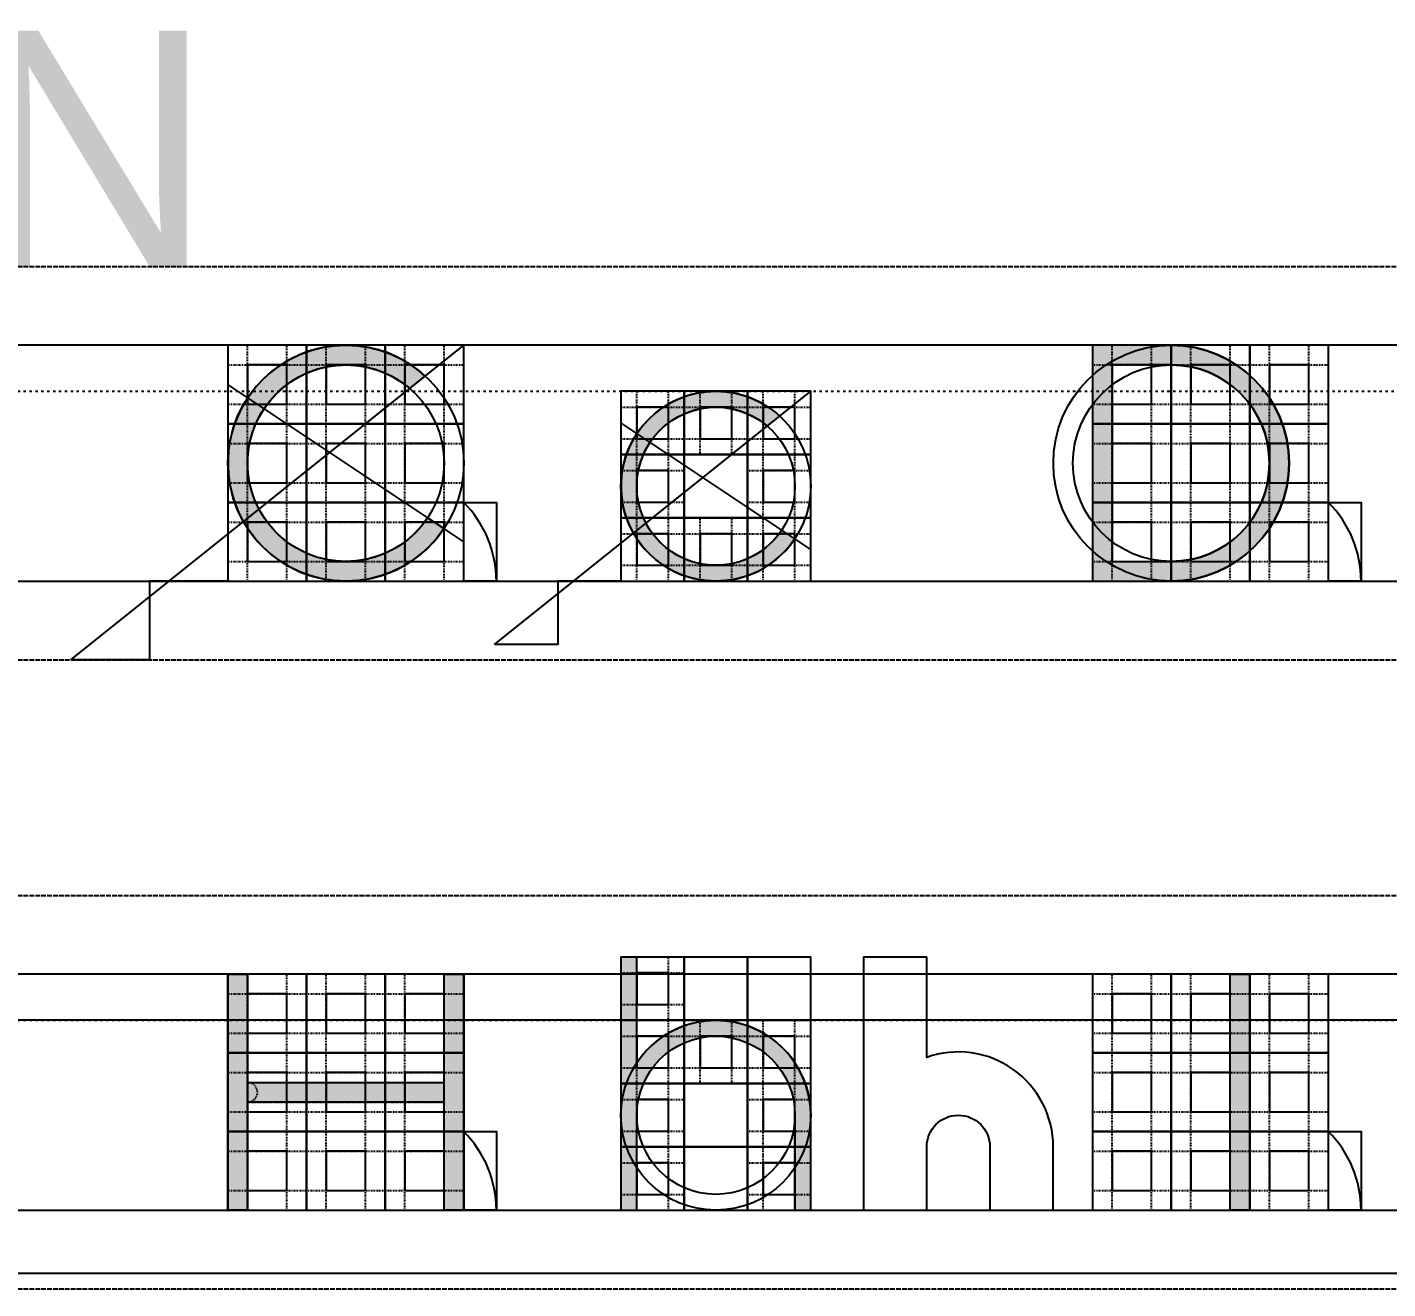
# Model space of a CAD drawing. Header units: millimetres. Extents: x -19 to 3010, y -292 to 470.
# Drawn here: x 2669.5 to 2842.5, y 310 to 470.4 of the extents above; entities that cross this region are included whole.
import ezdxf

# ---------------------------------------------------------------- set-up
doc = ezdxf.new("R2010")
doc.units = ezdxf.units.MM
doc.linetypes.add('ACAD_ISO02W100', pattern=[15, 12, -3])
doc.linetypes.add('ACAD_ISO03W100', pattern=[30, 12, -18])
for name, color, linetype in [('GUIDES', 252, 'Continuous'), ('guides_minor', 12, 'Continuous'), ('Lettering', 7, 'Continuous'), ('LINES', 252, 'Continuous'), ('Outlines', 5, 'Continuous')]:
    doc.layers.add(name, color=color, linetype=linetype)
doc.styles.get("Standard").update_dxf_attribs({"font": 'arial.ttf'})
doc.dimstyles.new('ISO-25', dxfattribs={"dimtxt": 2.5, "dimasz": 2.5, "dimexe": 1.25, "dimexo": 0.625, "dimtad": 1, "dimtxsty": 'Standard', "dimcen": 2.5, "dimadec": 0, "dimazin": 0, "dimtfac": 1, "dimtmove": 0, "dimatfit": 3, "dimfxl": 1, "dimarcsym": 0})

# ---------------------------------------------------------------- blocks, each defined once
blk = doc.blocks.new('*D46')
at = {"layer": 'Defpoints', "color": 0, "transparency": 16777216}
for p in [(2965.000000000001, 344.1421356237311), (2460.000000000005, 311.9526214587565), (2965.000000000001, 311.9526214587566)]:
    blk.add_point(p, dxfattribs=at)
at = {"layer": 'guides_minor', "color": 0, "lineweight": -2, "transparency": 16777216}
for p, q in [((2964.375000000001, 344.1421356237311), (2458.750000000005, 344.142135623731)), ((2460.000000000005, 341.642135623731), (2460.000000000005, 314.4526214587565)), ((2964.375000000001, 311.9526214587566), (2458.750000000005, 311.9526214587565))]:
    blk.add_line(p, q, dxfattribs=at)
at = {"layer": 'guides_minor', "color": 0, "transparency": 16777216}
for points in [[(2459.583333333339, 341.642135623731), (2460.416666666672, 341.642135623731), (2460.000000000005, 344.142135623731)], [(2459.583333333339, 314.4526214587565), (2460.416666666672, 314.4526214587565), (2460.000000000005, 311.9526214587565)]]:
    blk.add_solid(points, dxfattribs=at)
at = {"layer": 'guides_minor', "color": 0, "transparency": 16777216, "insert": (2457.872612551165, 328.0473785412429), "char_height": 2.5, "attachment_point": 5, "rotation": 90}
blk.add_mtext('32,19', dxfattribs=at)

msp = doc.modelspace()

# ---------------------------------------------------------------- hatches: boundary and pattern name
at = {"layer": 'Lettering'}
h = msp.add_hatch(color=256, dxfattribs=at)
h.dxf.hatch_style = 1
edge = h.paths.add_edge_path()
edge.add_line((2722.480754415068, 406.6794970566216), (2720.400628679223, 408.0662475471846))
edge.add_arc((2710, 414.9999999999998), 12.49999999999971, 49.461394786970516, 326.3099324740201, ccw=False)
edge.add_line((2718.124503166778, 424.4996025334226), (2720.105893878665, 426.0847151029319))
edge.add_arc((2710, 414.9999999999999), 14.9999999999999, 47.64468518577659, 326.3099324740206)
h = msp.add_hatch(color=256, dxfattribs=at)
h.dxf.hatch_style = 1
edge = h.paths.add_edge_path(flags=16)
edge.add_line((2815, 427.5), (2807.5, 427.5))
edge.add_line((2807.5, 427.5), (2807.5, 402.5))
edge.add_line((2807.5, 402.5), (2815, 402.5))
edge.add_arc((2815, 415), 12.5, 270, 450)
edge = h.paths.add_edge_path()
edge.add_arc((2815, 415), 15, 270, 450)
edge.add_line((2815, 430), (2805, 430))
edge.add_line((2805, 430), (2805, 400))
edge.add_line((2805, 400), (2815, 400))
h = msp.add_hatch(color=256, dxfattribs=at)
h.dxf.hatch_style = 1
edge = h.paths.add_edge_path()
edge.add_line((2767.1148033377, 405.3752441279757), (2765.440847416728, 406.4912147419576))
edge.add_arc((2757.071067811865, 412.0710678118654), 10.05922317655436, 49.46139478696762, 326.30993247402205, ccw=False)
edge.add_line((2763.609163056125, 419.7157575696461), (2765.203663165791, 420.9913576573788))
edge.add_arc((2757.071067811866, 412.0710678118654), 12.07106781186527, 47.64468518577726, 326.3099324740203)
h = msp.add_hatch(color=256, dxfattribs=at)
h.dxf.hatch_style = 1
edge = h.paths.add_edge_path()
edge.add_line((2747.01184463531, 338.7436016036803), (2747.011844635311, 352.1895141649746))
edge.add_line((2747.011844635311, 352.1895141649746), (2745, 352.1895141649746))
edge.add_line((2745, 352.1895141649746), (2745, 320))
edge.add_line((2745, 320), (2747.011844635311, 320))
edge.add_line((2747.011844635311, 320), (2747.011844635311, 332.0710678118655))
edge.add_arc((2757.071067811865, 332.0710678118655), 10.0592231765545, 0, 180, ccw=False)
edge.add_line((2767.13029098842, 332.0710678118655), (2767.13029098842, 320))
edge.add_line((2767.13029098842, 320), (2769.142135623731, 320))
edge.add_line((2769.142135623731, 320), (2769.142135623731, 332.0710678118655))
edge.add_arc((2757.071067811866, 332.0710678118662), 12.0710678118653, 359.9999999999968, 506.4426902380876)
h = msp.add_hatch(color=256, dxfattribs=at)
h.dxf.hatch_style = 1
h.paths.add_polyline_path([(2697.5, 330), (2697.5, 320), (2695, 320), (2695, 350), (2697.5, 350), (2697.5, 336.25), (2722.5, 336.25), (2722.5, 350), (2725, 350), (2725, 320), (2722.5, 320), (2722.5, 333.75), (2697.5, 333.75)])
h = msp.add_hatch(color=256, dxfattribs=at)
h.dxf.hatch_style = 1
h.paths.add_polyline_path([(2822.5, 350), (2825, 350), (2825, 320), (2822.5, 320)])

# ---------------------------------------------------------------- linework, layer by layer
at = {"layer": 'GUIDES', "linetype": 'ACAD_ISO02W100', "ltscale": 0.005}
for p, q in [((2697.5, 420), (2697.5, 430)), ((2702.5, 420), (2702.5, 430)), ((2707.5, 420), (2707.5, 430)), ((2712.5, 420), (2712.5, 430)), ((2717.5, 420), (2717.5, 430)), ((2722.5, 420), (2722.5, 430)), ((2807.5, 420), (2807.5, 430)), ((2812.5, 420), (2812.5, 430)), ((2817.5, 420), (2817.5, 430)), ((2822.5, 420), (2822.5, 430)), ((2827.5, 420), (2827.5, 430)), ((2832.5, 420), (2832.5, 430)), ((2695, 427.5), (2705, 427.5)), ((2705, 427.5), (2715, 427.5)), ((2715, 427.5), (2725, 427.5)), ((2805, 427.5), (2815, 427.5)), ((2815, 427.5), (2825, 427.5)), ((2825, 427.5), (2835, 427.5)), ((2747.011844635311, 416.0947570824873), (2747.011844635311, 424.142135623731)), ((2751.035533905932, 416.0947570824873), (2751.035533905932, 424.142135623731)), ((2755.059223176554, 416.0947570824873), (2755.059223176554, 424.142135623731)), ((2759.082912447176, 416.0947570824873), (2759.082912447176, 424.142135623731)), ((2763.106601717798, 416.0947570824873), (2763.106601717798, 424.142135623731)), ((2767.13029098842, 416.0947570824873), (2767.13029098842, 424.142135623731)), ((2695, 422.5), (2705, 422.5)), ((2705, 422.5), (2715, 422.5)), ((2715, 422.5), (2725, 422.5)), ((2805, 422.5), (2815, 422.5)), ((2815, 422.5), (2825, 422.5)), ((2825, 422.5), (2835, 422.5)), ((2745, 422.13029098842), (2753.047378541244, 422.13029098842)), ((2753.047378541244, 422.13029098842), (2761.094757082487, 422.13029098842)), ((2761.094757082487, 422.13029098842), (2769.142135623731, 422.13029098842)), ((2697.5, 410), (2697.5, 420)), ((2702.5, 410), (2702.5, 420)), ((2707.5, 410), (2707.5, 420)), ((2712.5, 410), (2712.5, 420)), ((2717.5, 410), (2717.5, 420)), ((2722.5, 410), (2722.5, 420)), ((2807.5, 410), (2807.5, 420)), ((2812.5, 410), (2812.5, 420)), ((2817.5, 410), (2817.5, 420)), ((2822.5, 410), (2822.5, 420)), ((2827.5, 410), (2827.5, 420)), ((2832.5, 410), (2832.5, 420)), ((2695, 417.5), (2705, 417.5)), ((2705, 417.5), (2715, 417.5)), ((2715, 417.5), (2725, 417.5)), ((2745, 418.1066017177982), (2753.047378541244, 418.1066017177982)), ((2753.047378541244, 418.1066017177982), (2761.094757082487, 418.1066017177982)), ((2761.094757082487, 418.1066017177982), (2769.142135623731, 418.1066017177982)), ((2805, 417.5), (2815, 417.5)), ((2815, 417.5), (2825, 417.5)), ((2825, 417.5), (2835, 417.5)), ((2747.011844635311, 408.0473785412436), (2747.011844635311, 416.0947570824873)), ((2751.035533905932, 408.0473785412436), (2751.035533905932, 416.0947570824873)), ((2763.106601717798, 408.0473785412436), (2763.106601717798, 416.0947570824873)), ((2767.13029098842, 408.0473785412436), (2767.13029098842, 416.0947570824873)), ((2745, 414.0829124471763), (2753.047378541244, 414.0829124471763)), ((2761.094757082487, 414.0829124471763), (2769.142135623731, 414.0829124471763)), ((2695, 412.5), (2705, 412.5)), ((2705, 412.5), (2715, 412.5)), ((2715, 412.5), (2725, 412.5)), ((2805, 412.5), (2815, 412.5)), ((2815, 412.5), (2825, 412.5)), ((2825, 412.5), (2835, 412.5)), ((2697.5, 400), (2697.5, 410)), ((2702.5, 400), (2702.5, 410)), ((2707.5, 400), (2707.5, 410)), ((2712.5, 400), (2712.5, 410)), ((2717.5, 400), (2717.5, 410)), ((2722.5, 400), (2722.5, 410)), ((2745, 410.0592231765545), (2753.047378541244, 410.0592231765545)), ((2761.094757082487, 410.0592231765545), (2769.142135623731, 410.0592231765545)), ((2807.5, 400), (2807.5, 410)), ((2812.5, 400), (2812.5, 410)), ((2817.5, 400), (2817.5, 410)), ((2822.5, 400), (2822.5, 410)), ((2827.5, 400), (2827.5, 410)), ((2832.5, 400), (2832.5, 410)), ((2695, 407.5), (2705, 407.5)), ((2705, 407.5), (2715, 407.5)), ((2715, 407.5), (2725, 407.5)), ((2747.011844635311, 400), (2747.011844635311, 408.0473785412437)), ((2751.035533905932, 400), (2751.035533905932, 408.0473785412437)), ((2755.059223176554, 400), (2755.059223176554, 408.0473785412437)), ((2759.082912447176, 400), (2759.082912447176, 408.0473785412437)), ((2763.106601717798, 400), (2763.106601717798, 408.0473785412437)), ((2767.13029098842, 400), (2767.13029098842, 408.0473785412437)), ((2805, 407.5), (2815, 407.5)), ((2815, 407.5), (2825, 407.5)), ((2825, 407.5), (2835, 407.5)), ((2745, 406.0355339059328), (2753.047378541244, 406.0355339059328)), ((2753.047378541244, 406.0355339059328), (2761.094757082487, 406.0355339059328)), ((2761.094757082487, 406.0355339059328), (2769.142135623731, 406.0355339059328)), ((2695, 402.5), (2705, 402.5)), ((2705, 402.5), (2715, 402.5)), ((2715, 402.5), (2725, 402.5)), ((2745, 402.0118446353109), (2753.047378541244, 402.0118446353109)), ((2753.047378541244, 402.0118446353109), (2761.094757082487, 402.0118446353109)), ((2761.094757082487, 402.0118446353109), (2769.142135623731, 402.0118446353109)), ((2805, 402.5), (2815, 402.5)), ((2815, 402.5), (2825, 402.5)), ((2825, 402.5), (2835, 402.5)), ((2747.011844635311, 344.142135623731), (2747.011844635311, 352.1895141649746)), ((2751.035533905932, 344.142135623731), (2751.035533905932, 352.1895141649746)), ((2697.5, 340), (2697.5, 350)), ((2702.5, 340), (2702.5, 350)), ((2707.5, 340), (2707.5, 350)), ((2712.5, 340), (2712.5, 350)), ((2717.5, 340), (2717.5, 350)), ((2722.5, 340), (2722.5, 350)), ((2745, 350.1776695296637), (2753.047378541244, 350.1776695296637)), ((2807.5, 340), (2807.5, 350)), ((2812.5, 340), (2812.5, 350)), ((2817.5, 340), (2817.5, 350)), ((2822.5, 340), (2822.5, 350)), ((2827.5, 340), (2827.5, 350)), ((2832.5, 340), (2832.5, 350)), ((2695, 347.5), (2705, 347.5)), ((2705, 347.5), (2715, 347.5)), ((2715, 347.5), (2725, 347.5)), ((2805, 347.5), (2815, 347.5)), ((2815, 347.5), (2825, 347.5)), ((2825, 347.5), (2835, 347.5)), ((2745, 346.1539802590419), (2753.047378541244, 346.1539802590419)), ((2747.011844635311, 336.0947570824874), (2747.011844635311, 344.1421356237311)), ((2751.035533905932, 336.0947570824874), (2751.035533905932, 344.1421356237311)), ((2755.059223176554, 336.0947570824874), (2755.059223176554, 344.1421356237311)), ((2759.082912447176, 336.0947570824874), (2759.082912447176, 344.1421356237311)), ((2763.106601717798, 336.0947570824874), (2763.106601717798, 344.1421356237311)), ((2767.13029098842, 336.0947570824874), (2767.13029098842, 344.1421356237311)), ((2695, 342.5), (2705, 342.5)), ((2705, 342.5), (2715, 342.5)), ((2715, 342.5), (2725, 342.5)), ((2745, 342.1302909884201), (2753.047378541244, 342.1302909884201)), ((2753.047378541244, 342.1302909884201), (2761.094757082487, 342.1302909884201)), ((2761.094757082487, 342.1302909884201), (2769.142135623731, 342.1302909884201)), ((2805, 342.5), (2815, 342.5)), ((2815, 342.5), (2825, 342.5)), ((2825, 342.5), (2835, 342.5)), ((2697.5, 330), (2697.5, 340)), ((2702.5, 330), (2702.5, 340)), ((2707.5, 330), (2707.5, 340)), ((2712.5, 330), (2712.5, 340)), ((2717.5, 330), (2717.5, 340)), ((2722.5, 330), (2722.5, 340)), ((2807.5, 330), (2807.5, 340)), ((2812.5, 330), (2812.5, 340)), ((2817.5, 330), (2817.5, 340)), ((2822.5, 330), (2822.5, 340)), ((2827.5, 330), (2827.5, 340)), ((2832.5, 330), (2832.5, 340)), ((2745, 338.1066017177983), (2753.047378541244, 338.1066017177983)), ((2753.047378541244, 338.1066017177983), (2761.094757082487, 338.1066017177983)), ((2761.094757082487, 338.1066017177983), (2769.142135623731, 338.1066017177983)), ((2695, 337.5), (2705, 337.5)), ((2705, 337.5), (2715, 337.5)), ((2715, 337.5), (2725, 337.5)), ((2747.011844635311, 328.0473785412436), (2747.011844635311, 336.0947570824873)), ((2751.035533905932, 328.0473785412436), (2751.035533905932, 336.0947570824873)), ((2763.106601717798, 328.0473785412436), (2763.106601717798, 336.0947570824873)), ((2767.13029098842, 328.0473785412436), (2767.13029098842, 336.0947570824873)), ((2805, 337.5), (2815, 337.5)), ((2815, 337.5), (2825, 337.5)), ((2825, 337.5), (2835, 337.5)), ((2745, 334.0829124471764), (2753.047378541244, 334.0829124471764)), ((2761.094757082487, 334.0829124471763), (2769.142135623731, 334.0829124471763)), ((2695, 332.5), (2705, 332.5)), ((2705, 332.5), (2715, 332.5)), ((2715, 332.5), (2725, 332.5)), ((2805, 332.5), (2815, 332.5)), ((2815, 332.5), (2825, 332.5)), ((2825, 332.5), (2835, 332.5)), ((2697.5, 320), (2697.5, 330)), ((2702.5, 320), (2702.5, 330)), ((2707.5, 320), (2707.5, 330)), ((2712.5, 320), (2712.5, 330)), ((2717.5, 320), (2717.5, 330)), ((2722.5, 320), (2722.5, 330)), ((2745, 330.0592231765546), (2753.047378541244, 330.0592231765546)), ((2761.094757082487, 330.0592231765545), (2769.142135623731, 330.0592231765545)), ((2807.5, 320), (2807.5, 330)), ((2812.5, 320), (2812.5, 330)), ((2817.5, 320), (2817.5, 330)), ((2822.5, 320), (2822.5, 330)), ((2827.5, 320), (2827.5, 330)), ((2832.5, 320), (2832.5, 330)), ((2695, 327.5), (2705, 327.5)), ((2705, 327.5), (2715, 327.5)), ((2715, 327.5), (2725, 327.5)), ((2747.011844635311, 320), (2747.011844635311, 328.0473785412437)), ((2751.035533905932, 320), (2751.035533905932, 328.0473785412437)), ((2763.106601717798, 320), (2763.106601717798, 328.0473785412437)), ((2767.13029098842, 320), (2767.13029098842, 328.0473785412437)), ((2805, 327.5), (2815, 327.5)), ((2815, 327.5), (2825, 327.5)), ((2825, 327.5), (2835, 327.5)), ((2745, 326.0355339059328), (2753.047378541244, 326.0355339059328)), ((2761.094757082487, 326.0355339059328), (2769.142135623731, 326.0355339059328)), ((2695, 322.5), (2705, 322.5)), ((2705, 322.5), (2715, 322.5)), ((2715, 322.5), (2725, 322.5)), ((2745, 322.0118446353109), (2753.047378541244, 322.0118446353109)), ((2761.094757082487, 322.0118446353109), (2769.142135623731, 322.0118446353109)), ((2805, 322.5), (2815, 322.5)), ((2815, 322.5), (2825, 322.5)), ((2825, 322.5), (2835, 322.5))]:
    msp.add_line(p, q, dxfattribs=at)
at = {"layer": 'GUIDES'}
for points in [[(2695, 420), (2705, 420), (2705, 430), (2695, 430)], [(2705, 420), (2715, 420), (2715, 430), (2705, 430)], [(2715, 420), (2725, 420), (2725, 430), (2715, 430)], [(2805, 420), (2815, 420), (2815, 430), (2805, 430)], [(2815, 420), (2825, 420), (2825, 430), (2815, 430)], [(2825, 420), (2835, 420), (2835, 430), (2825, 430)], [(2697.5, 422.5), (2702.5, 422.5), (2702.5, 427.5), (2697.5, 427.5)], [(2707.5, 422.5), (2712.5, 422.5), (2712.5, 427.5), (2707.5, 427.5)], [(2717.5, 422.5), (2722.5, 422.5), (2722.5, 427.5), (2717.5, 427.5)], [(2807.5, 422.5), (2812.5, 422.5), (2812.5, 427.5), (2807.5, 427.5)], [(2817.5, 422.5), (2822.5, 422.5), (2822.5, 427.5), (2817.5, 427.5)], [(2827.5, 422.5), (2832.5, 422.5), (2832.5, 427.5), (2827.5, 427.5)], [(2745, 416.0947570824873), (2753.047378541244, 416.0947570824873), (2753.047378541244, 424.142135623731), (2745, 424.142135623731)], [(2753.047378541244, 416.0947570824873), (2761.094757082487, 416.0947570824873), (2761.094757082487, 424.142135623731), (2753.047378541244, 424.142135623731)], [(2761.094757082487, 416.0947570824873), (2769.142135623731, 416.0947570824873), (2769.142135623731, 424.142135623731), (2761.094757082487, 424.142135623731)], [(2747.011844635311, 418.1066017177982), (2751.035533905932, 418.1066017177982), (2751.035533905932, 422.13029098842), (2747.011844635311, 422.13029098842)], [(2755.059223176554, 418.1066017177982), (2759.082912447176, 418.1066017177982), (2759.082912447176, 422.13029098842), (2755.059223176554, 422.13029098842)], [(2763.106601717798, 418.1066017177982), (2767.13029098842, 418.1066017177982), (2767.13029098842, 422.13029098842), (2763.106601717798, 422.13029098842)], [(2695, 410), (2705, 410), (2705, 420), (2695, 420)], [(2705, 410), (2715, 410), (2715, 420), (2705, 420)], [(2715, 410), (2725, 410), (2725, 420), (2715, 420)], [(2805, 410), (2815, 410), (2815, 420), (2805, 420)], [(2815, 410), (2825, 410), (2825, 420), (2815, 420)], [(2825, 410), (2835, 410), (2835, 420), (2825, 420)], [(2697.5, 412.5), (2702.5, 412.5), (2702.5, 417.5), (2697.5, 417.5)], [(2707.5, 412.5), (2712.5, 412.5), (2712.5, 417.5), (2707.5, 417.5)], [(2717.5, 412.5), (2722.5, 412.5), (2722.5, 417.5), (2717.5, 417.5)], [(2807.5, 412.5), (2812.5, 412.5), (2812.5, 417.5), (2807.5, 417.5)], [(2817.5, 412.5), (2822.5, 412.5), (2822.5, 417.5), (2817.5, 417.5)], [(2827.5, 412.5), (2832.5, 412.5), (2832.5, 417.5), (2827.5, 417.5)], [(2745, 408.0473785412437), (2753.047378541244, 408.0473785412437), (2753.047378541244, 416.0947570824873), (2745, 416.0947570824873)], [(2753.047378541244, 408.0473785412437), (2761.094757082487, 408.0473785412437), (2761.094757082487, 416.0947570824873), (2753.047378541244, 416.0947570824873)], [(2761.094757082487, 408.0473785412437), (2769.142135623731, 408.0473785412437), (2769.142135623731, 416.0947570824873), (2761.094757082487, 416.0947570824873)], [(2747.011844635311, 410.0592231765545), (2751.035533905932, 410.0592231765545), (2751.035533905932, 414.0829124471763), (2747.011844635311, 414.0829124471763)], [(2763.106601717798, 410.0592231765545), (2767.13029098842, 410.0592231765545), (2767.13029098842, 414.0829124471763), (2763.106601717798, 414.0829124471763)], [(2695, 400), (2705, 400), (2705, 410), (2695, 410)], [(2705, 400), (2715, 400), (2715, 410), (2705, 410)], [(2715, 400), (2725, 400), (2725, 410), (2715, 410)], [(2729.142135623731, 400), (2725, 400), (2725, 410), (2729.142135623731, 410)], [(2805, 400), (2815, 400), (2815, 410), (2805, 410)], [(2815, 400), (2825, 400), (2825, 410), (2815, 410)], [(2825, 400), (2835, 400), (2835, 410), (2825, 410)], [(2839.142135623731, 400), (2835, 400), (2835, 410), (2839.142135623731, 410)], [(2697.5, 402.5), (2702.5, 402.5), (2702.5, 407.5), (2697.5, 407.5)], [(2707.5, 402.5), (2712.5, 402.5), (2712.5, 407.5), (2707.5, 407.5)], [(2717.5, 402.5), (2722.5, 402.5), (2722.5, 407.5), (2717.5, 407.5)], [(2745, 400), (2753.047378541244, 400), (2753.047378541244, 408.0473785412437), (2745, 408.0473785412437)], [(2753.047378541244, 400), (2761.094757082487, 400), (2761.094757082487, 408.0473785412437), (2753.047378541244, 408.0473785412437)], [(2761.094757082487, 400), (2769.142135623731, 400), (2769.142135623731, 408.0473785412437), (2761.094757082487, 408.0473785412437)], [(2807.5, 402.5), (2812.5, 402.5), (2812.5, 407.5), (2807.5, 407.5)], [(2817.5, 402.5), (2822.5, 402.5), (2822.5, 407.5), (2817.5, 407.5)], [(2827.5, 402.5), (2832.5, 402.5), (2832.5, 407.5), (2827.5, 407.5)], [(2747.011844635311, 402.0118446353109), (2751.035533905932, 402.0118446353109), (2751.035533905932, 406.0355339059328), (2747.011844635311, 406.0355339059328)], [(2755.059223176554, 402.0118446353109), (2759.082912447176, 402.0118446353109), (2759.082912447176, 406.0355339059328), (2755.059223176554, 406.0355339059328)], [(2763.106601717798, 402.0118446353109), (2767.13029098842, 402.0118446353109), (2767.13029098842, 406.0355339059328), (2763.106601717798, 406.0355339059328)], [(2745, 344.142135623731), (2753.047378541244, 344.142135623731), (2753.047378541244, 352.1895141649746), (2745, 352.1895141649746)], [(2753.047378541244, 344.142135623731), (2761.094757082487, 344.142135623731), (2761.094757082487, 352.1895141649746), (2753.047378541244, 352.1895141649746)], [(2761.094757082487, 344.142135623731), (2769.142135623731, 344.142135623731), (2769.142135623731, 352.1895141649746), (2761.094757082487, 352.1895141649746)], [(2695, 340), (2705, 340), (2705, 350), (2695, 350)], [(2705, 340), (2715, 340), (2715, 350), (2705, 350)], [(2715, 340), (2725, 340), (2725, 350), (2715, 350)], [(2747.011844635311, 346.1539802590419), (2751.035533905932, 346.1539802590419), (2751.035533905932, 350.1776695296637), (2747.011844635311, 350.1776695296637)], [(2805, 340), (2815, 340), (2815, 350), (2805, 350)], [(2815, 340), (2825, 340), (2825, 350), (2815, 350)], [(2825, 340), (2835, 340), (2835, 350), (2825, 350)], [(2697.5, 342.5), (2702.5, 342.5), (2702.5, 347.5), (2697.5, 347.5)], [(2707.5, 342.5), (2712.5, 342.5), (2712.5, 347.5), (2707.5, 347.5)], [(2717.5, 342.5), (2722.5, 342.5), (2722.5, 347.5), (2717.5, 347.5)], [(2807.5, 342.5), (2812.5, 342.5), (2812.5, 347.5), (2807.5, 347.5)], [(2817.5, 342.5), (2822.5, 342.5), (2822.5, 347.5), (2817.5, 347.5)], [(2827.5, 342.5), (2832.5, 342.5), (2832.5, 347.5), (2827.5, 347.5)], [(2745, 336.0947570824873), (2753.047378541244, 336.0947570824873), (2753.047378541244, 344.142135623731), (2745, 344.142135623731)], [(2753.047378541244, 336.0947570824873), (2761.094757082487, 336.0947570824873), (2761.094757082487, 344.142135623731), (2753.047378541244, 344.142135623731)], [(2761.094757082487, 336.0947570824873), (2769.142135623731, 336.0947570824873), (2769.142135623731, 344.142135623731), (2761.094757082487, 344.142135623731)], [(2747.011844635311, 338.1066017177983), (2751.035533905932, 338.1066017177983), (2751.035533905932, 342.1302909884201), (2747.011844635311, 342.1302909884201)], [(2755.059223176554, 338.1066017177983), (2759.082912447176, 338.1066017177983), (2759.082912447176, 342.1302909884201), (2755.059223176554, 342.1302909884201)], [(2763.106601717798, 338.1066017177983), (2767.13029098842, 338.1066017177983), (2767.13029098842, 342.1302909884201), (2763.106601717798, 342.1302909884201)], [(2695, 330), (2705, 330), (2705, 340), (2695, 340)], [(2705, 330), (2715, 330), (2715, 340), (2705, 340)], [(2715, 330), (2725, 330), (2725, 340), (2715, 340)], [(2805, 330), (2815, 330), (2815, 340), (2805, 340)], [(2815, 330), (2825, 330), (2825, 340), (2815, 340)], [(2825, 330), (2835, 330), (2835, 340), (2825, 340)], [(2697.5, 332.5), (2702.5, 332.5), (2702.5, 337.5), (2697.5, 337.5)], [(2707.5, 332.5), (2712.5, 332.5), (2712.5, 337.5), (2707.5, 337.5)], [(2717.5, 332.5), (2722.5, 332.5), (2722.5, 337.5), (2717.5, 337.5)], [(2745, 328.0473785412437), (2753.047378541244, 328.0473785412437), (2753.047378541244, 336.0947570824873), (2745, 336.0947570824873)], [(2753.047378541244, 328.0473785412437), (2761.094757082487, 328.0473785412437), (2761.094757082487, 336.0947570824873), (2753.047378541244, 336.0947570824873)], [(2761.094757082487, 328.0473785412437), (2769.142135623731, 328.0473785412437), (2769.142135623731, 336.0947570824873), (2761.094757082487, 336.0947570824873)], [(2807.5, 332.5), (2812.5, 332.5), (2812.5, 337.5), (2807.5, 337.5)], [(2817.5, 332.5), (2822.5, 332.5), (2822.5, 337.5), (2817.5, 337.5)], [(2827.5, 332.5), (2832.5, 332.5), (2832.5, 337.5), (2827.5, 337.5)], [(2747.011844635311, 330.0592231765546), (2751.035533905932, 330.0592231765546), (2751.035533905932, 334.0829124471764), (2747.011844635311, 334.0829124471764)], [(2763.106601717798, 330.0592231765545), (2767.13029098842, 330.0592231765545), (2767.13029098842, 334.0829124471763), (2763.106601717798, 334.0829124471763)], [(2695, 320), (2705, 320), (2705, 330), (2695, 330)], [(2705, 320), (2715, 320), (2715, 330), (2705, 330)], [(2715, 320), (2725, 320), (2725, 330), (2715, 330)], [(2729.142135623731, 320), (2725, 320), (2725, 330), (2729.142135623731, 330)], [(2805, 320), (2815, 320), (2815, 330), (2805, 330)], [(2815, 320), (2825, 320), (2825, 330), (2815, 330)], [(2825, 320), (2835, 320), (2835, 330), (2825, 330)], [(2839.142135623731, 320), (2835, 320), (2835, 330), (2839.142135623731, 330)], [(2697.5, 322.5), (2702.5, 322.5), (2702.5, 327.5), (2697.5, 327.5)], [(2707.5, 322.5), (2712.5, 322.5), (2712.5, 327.5), (2707.5, 327.5)], [(2717.5, 322.5), (2722.5, 322.5), (2722.5, 327.5), (2717.5, 327.5)], [(2745, 320), (2753.047378541244, 320), (2753.047378541244, 328.0473785412437), (2745, 328.0473785412437)], [(2753.047378541244, 320), (2761.094757082487, 320), (2761.094757082487, 328.0473785412437), (2753.047378541244, 328.0473785412437)], [(2761.094757082487, 320), (2769.142135623731, 320), (2769.142135623731, 328.0473785412437), (2761.094757082487, 328.0473785412437)], [(2807.5, 322.5), (2812.5, 322.5), (2812.5, 327.5), (2807.5, 327.5)], [(2817.5, 322.5), (2822.5, 322.5), (2822.5, 327.5), (2817.5, 327.5)], [(2827.5, 322.5), (2832.5, 322.5), (2832.5, 327.5), (2827.5, 327.5)], [(2747.011844635311, 322.0118446353109), (2751.035533905932, 322.0118446353109), (2751.035533905932, 326.0355339059328), (2747.011844635311, 326.0355339059328)], [(2763.106601717798, 322.0118446353109), (2767.13029098842, 322.0118446353109), (2767.13029098842, 326.0355339059328), (2763.106601717798, 326.0355339059328)]]:
    msp.add_lwpolyline(points, close=True, dxfattribs=at)
for centre in [(2715, 400), (2825, 400), (2715, 320), (2825, 320)]:
    msp.add_arc(centre, 14.14213562373095, 0, 44.99999999999494, dxfattribs=at)
at = {"layer": 'guides_minor'}
for p, q in [((2675, 390), (2725, 430)), ((2725, 405), (2695, 425)), ((2728.905242917513, 391.9526214587564), (2769.142135623731, 424.142135623731)), ((2769.142135623731, 404.0236892706218), (2745, 420.1184463531091))]:
    msp.add_line(p, q, dxfattribs=at)
at = {"layer": 'guides_minor', "linetype": 'ACAD_ISO02W100', "ltscale": 0.005}
for p, q in [((2697.5, 336.25), (2722.5, 336.25)), ((2697.5, 333.75), (2722.5, 333.75))]:
    msp.add_line(p, q, dxfattribs=at)
at = {"layer": 'guides_minor'}
for points in [[(2695, 400), (2685, 400), (2685, 390), (2675, 390)], [(2745, 400.0000000000001), (2736.952621458756, 400.0000000000001), (2736.952621458756, 391.9526214587564), (2728.905242917513, 391.9526214587564)]]:
    msp.add_lwpolyline(points, dxfattribs=at)
for centre, radius in [((2710, 415), 15), ((2815, 415), 15), ((2710, 415), 12.5), ((2815, 415), 12.5), ((2757.071067811866, 412.0710678118655), 12.07106781186545), ((2757.071067811866, 412.0710678118655), 10.05922317655404), ((2757.071067811866, 332.0710678118655), 12.07106781186553), ((2757.071067811866, 332.0710678118655), 10.05922317655495)]:
    msp.add_circle(centre, radius, dxfattribs=at)
at = {"layer": 'guides_minor', "linetype": 'ACAD_ISO02W100', "ltscale": 0.005}
msp.add_arc((2697.5, 335), 1.25, 270, 90, dxfattribs=at)
at = {"layer": 'LINES', "linetype": 'ACAD_ISO02W100', "ltscale": 0.05}
for p, q in [((2465, 440), (3005, 440)), ((2465, 390), (3005, 390)), ((2465, 360), (3005, 360)), ((2465, 310), (3005, 310))]:
    msp.add_line(p, q, dxfattribs=at)
at = {"layer": 'LINES'}
for p, q in [((3010, 430), (2460, 430)), ((2460, 400), (3010, 400)), ((3010, 350), (2460, 350)), ((2460, 320), (3010, 320))]:
    msp.add_line(p, q, dxfattribs=at)
at = {"layer": 'LINES', "linetype": 'ACAD_ISO03W100', "ltscale": 0.025}
for p, q in [((2465, 424.142135623731), (3005, 424.142135623731)), ((2465, 344.142135623731), (3005, 344.142135623731))]:
    msp.add_line(p, q, dxfattribs=at)
at = {"layer": 'Outlines'}
for points in [[(2722.480754415068, 406.6794970566216), (2720.400628679223, 408.0662475471846, -2.634199009365907), (2718.124503166778, 424.4996025334226), (2720.105893878665, 426.0847151029319, 2.698474107371751)], [(2815, 400, 0.9999999999999999), (2815, 430), (2805, 430), (2805, 400)], [(2815, 427.5), (2807.5, 427.5), (2807.5, 402.5), (2815, 402.5, 1)], [(2767.1148033377, 405.3752441279757), (2765.440847416728, 406.4912147419576, -2.634199009366068), (2763.609163056125, 419.7157575696461), (2765.203663165791, 420.9913576573788, 2.698474107371751)], [(2747.01184463531, 338.7436016036803), (2747.011844635311, 352.1895141649746), (2745, 352.1895141649746), (2745, 320), (2747.011844635311, 320), (2747.011844635311, 332.0710678118655, -1), (2767.13029098842, 332.0710678118655), (2767.13029098842, 320), (2769.142135623731, 320), (2769.142135623731, 332.0710678118655, 0.7429545911565039), (2747.01184463531, 338.7436016036803)]]:
    msp.add_lwpolyline(points, format="xyb", close=True, dxfattribs=at)
msp.add_lwpolyline([(2783.890058332595, 352.1895141649746), (2775.842679791351, 352.1895141649746), (2775.842679791351, 320), (2783.890058332595, 320), (2783.890058332595, 328.0473785412437, -0.9999999999999999), (2791.937436873839, 328.0473785412437), (2791.937436873839, 320), (2799.984815415082, 320), (2799.984815415082, 328.0473785412437, 0.5176380902050414), (2783.890058332595, 339.4280904158207), (2783.890058332595, 352.1895141649746)], format="xyb", dxfattribs=at)
for points in [[(2697.5, 330), (2697.5, 320), (2695, 320), (2695, 350), (2697.5, 350), (2697.5, 336.25), (2722.5, 336.25), (2722.5, 350), (2725, 350), (2725, 320), (2722.5, 320), (2722.5, 333.75), (2697.5, 333.75)], [(2822.5, 350), (2825, 350), (2825, 320), (2822.5, 320)]]:
    msp.add_lwpolyline(points, close=True, dxfattribs=at)

# ---------------------------------------------------------------- texts
at = {"layer": 'Lettering'}
msp.add_text('SOHA THIN', height=30, dxfattribs=at).set_placement((2465, 440))

# ---------------------------------------------------------------- dimensions: what is measured, and where the dimension line sits
at = {"layer": 'guides_minor'}
dim = msp.add_linear_dim(base=(2460.000000000005, 311.9526214587565), p1=(2965, 344.142135623731), p2=(2965, 311.9526214587565), angle=90, dimstyle='ISO-25', dxfattribs=at)
dim.commit()
dim.dimension.update_dxf_attribs({"geometry": '*D46', "text_midpoint": (2457.872612551165, 328.0473785412429)})

doc.saveas('drawing.dxf')
